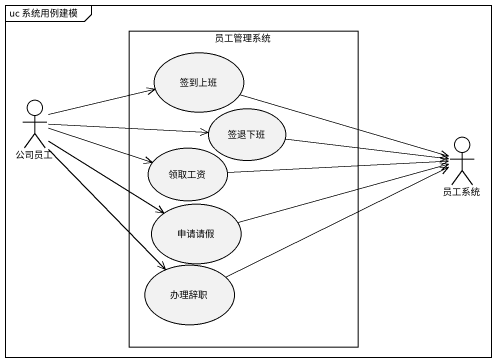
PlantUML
@startuml
mainframe uc 系统用例建模
rectangle 员工管理系统 {
  usecase 签到上班
  usecase 签退下班
  usecase 领取工资
  usecase 申请请假
  usecase 办理辞职
}
actor 公司员工
actor 员工系统
签到上班 -right-> 员工系统
公司员工 -right-> 签到上班
公司员工 -right-> 签退下班
公司员工 -right-> 领取工资
公司员工 -right-> 申请请假
公司员工 --> 办理辞职
签退下班 -right-> 员工系统
领取工资 -right-> 员工系统
申请请假 -right-> 员工系统
办理辞职 -right-> 员工系统
@enduml
